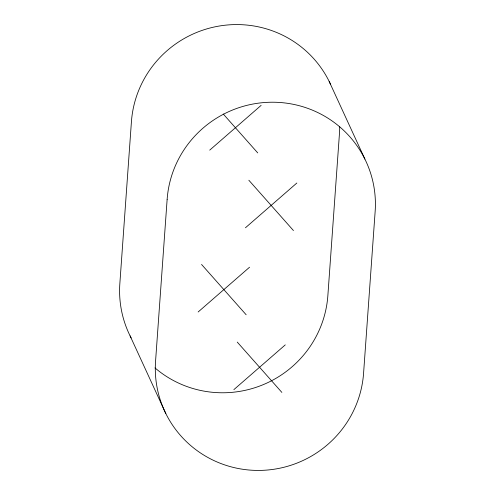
<?xml version="1.0" encoding="UTF-8"?>
<svg xmlns="http://www.w3.org/2000/svg" width="495" height="495" viewBox="0 0 495 495"><rect width="100%" height="100%" fill="white"/><g stroke="black" fill="none" stroke-linecap="round" stroke-linejoin="round"><path stroke-width="0.74" d="M209.731 150.127L261.131 105.367M245.446 227.774L296.845 183.02M198.155 311.98L249.554 267.226M233.869 389.633L285.269 344.873M223.264 114.023L257.734 152.906M248.843 180.236L293.448 230.552M201.552 264.448L246.157 314.764M237.266 342.094L281.872 392.411M329.187 81.465L364.902 159.112M130.098 335.888L165.813 413.535M339.7 126.856A104.563 102.88 -24.7 0 1 339.44 133.768L327.863 295.62A104.563 102.88 -24.7 0 1 263.433 384.565A104.563 102.88 -24.7 0 1 154.984 367.909M330.505 84.218A104.563 102.88 -24.7 0 0 217.15 26.402A104.563 102.88 -24.7 0 0 131.423 121.727L119.846 283.586A104.563 102.88 -24.7 0 0 131.132 337.93M167.137 199.38L155.56 361.232A104.563 102.88 -24.7 0 0 252.203 470.25A104.563 102.88 -24.7 0 0 363.578 373.273L375.154 211.415A104.563 102.88 -24.7 0 0 278.512 102.397A104.563 102.88 -24.7 0 0 167.137 199.38"/></g></svg>
